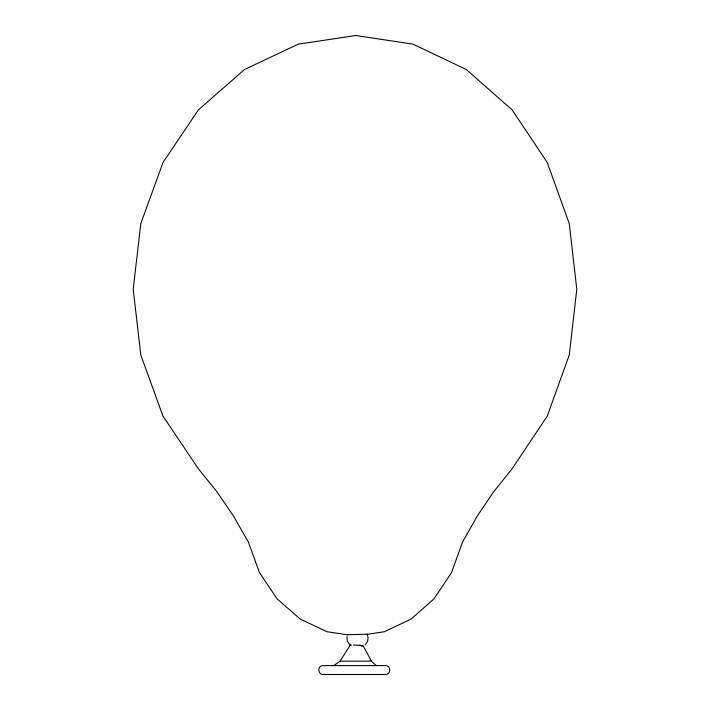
<?xml version="1.0" encoding="UTF-8"?>
<svg xmlns="http://www.w3.org/2000/svg" width="710" height="710" viewBox="0 0 710 710"><rect width="100%" height="100%" fill="white"/><g stroke="black" fill="none" stroke-linecap="round" stroke-linejoin="round"><path stroke-width="1.06" d="M346.942 636.444L347.261 641.041L349.852 644.866M353.429 645L359.642 645.399L359.908 644.866L360.219 645.443L363.263 645.976L371.419 661.143L376.211 665.598M333.815 665.598L340.055 661.143L350.261 645.097L351.317 645.017L350.474 645.053M365.02 644.866C367.949 642.319 369.058 637.544 367.026 634.243L347.536 634.687M361.701 646.153L362.925 645.851M367.212 634.305L366.733 634.403M366.298 634.465L384.447 631.722L411.09 619.049L433.97 598.876L451.524 572.597L462.565 541.987L477.28 516.037L493.832 491.586L512.087 468.804L547.197 416.229L569.269 355.018L576.795 289.325L569.269 223.632L547.197 162.412L512.087 109.846L466.328 69.509L413.034 44.153L355.852 35.5L298.227 44.153L244.524 69.509L198.418 109.846L163.034 162.412L140.793 223.632L133.205 289.325L140.793 355.018L163.034 416.229L198.418 468.804L216.807 491.586L233.483 516.037L248.322 541.987L259.443 572.597L277.131 598.876L300.188 619.049L327.044 631.722L347.891 634.855M323.121 674.5L385.459 674.5C391.183 674.713 391.183 665.376 385.459 665.598L323.121 665.598C316.616 665.439 318.027 676.177 324.275 674.349M359.642 645.399L360.219 645.443M340.055 661.143L371.419 661.143M384.314 674.349L385.459 674.5"/></g></svg>
